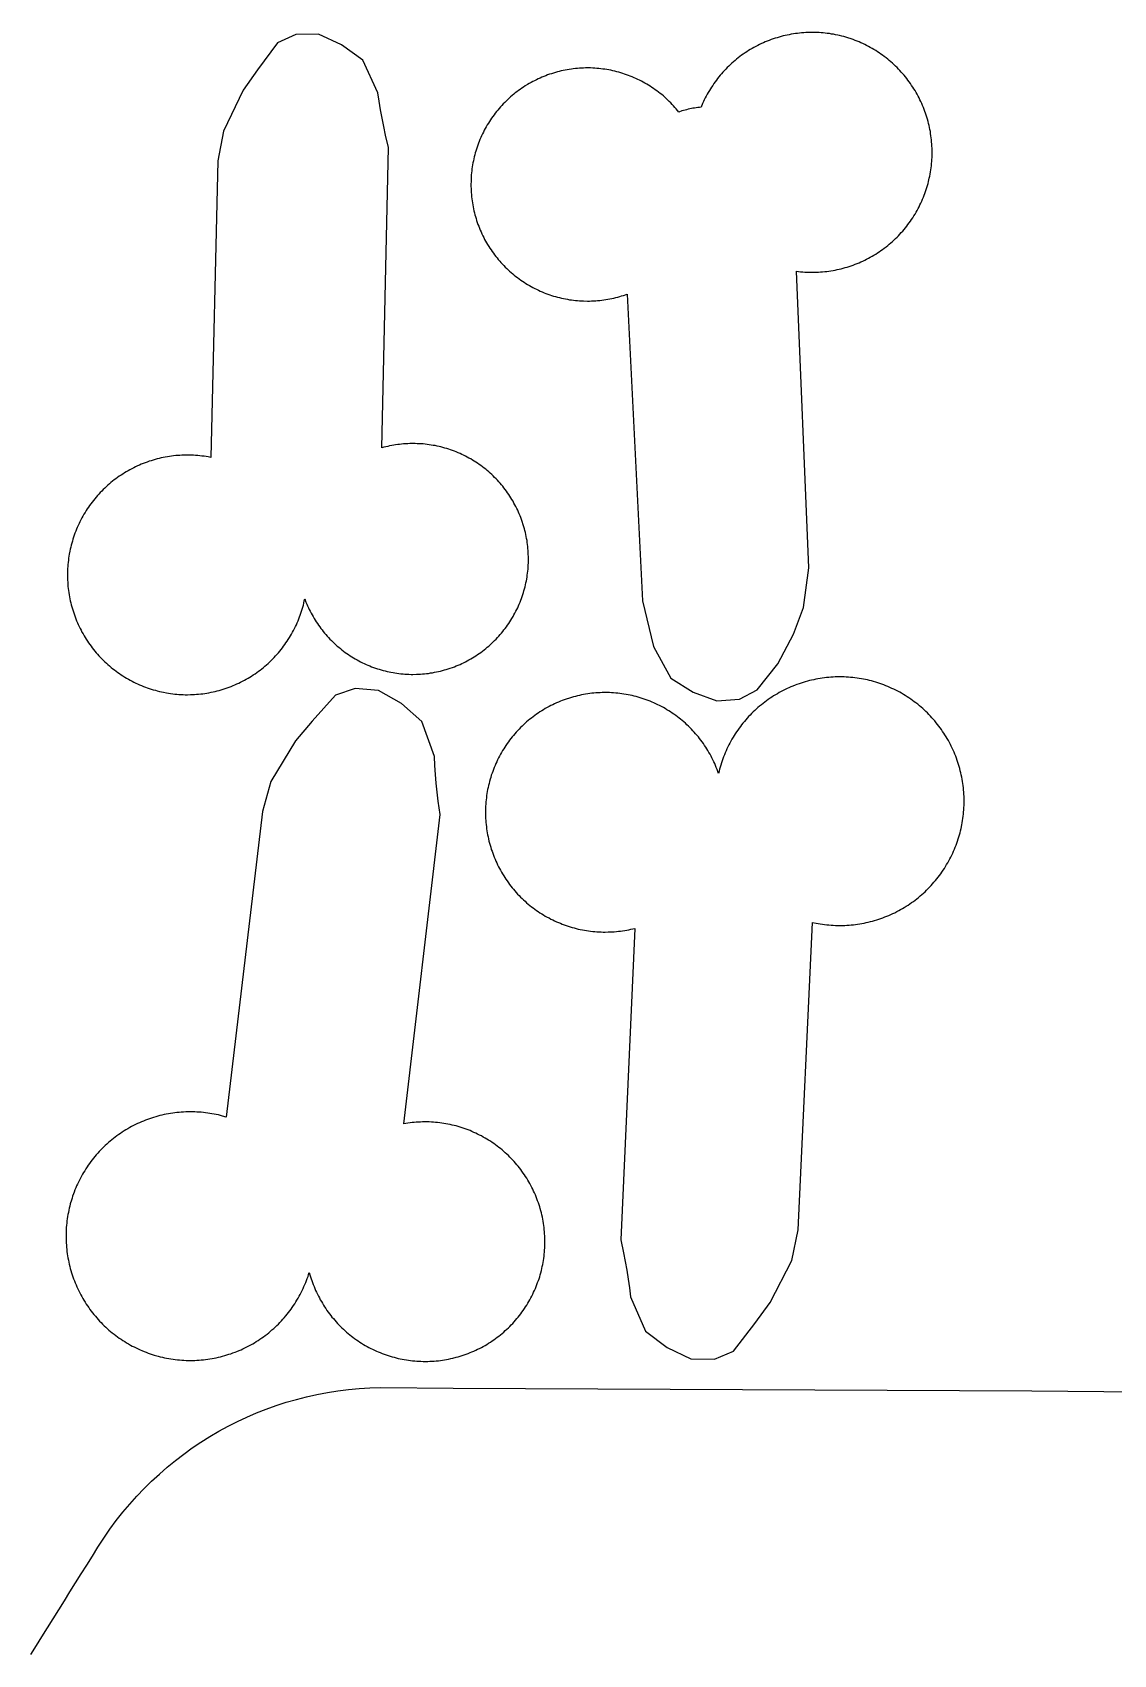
# Model space of a CAD drawing. Extents: x -246 to 246, y -104 to 199.
# Drawn here: x -17.17 to -5.59, y 160.92 to 178.31 of the extents above; entities that cross this region are included whole.
import ezdxf

# ---------------------------------------------------------------- set-up
doc = ezdxf.new("R2010")
doc.units = 0
doc.layers.add('Add_Red', color=1, linetype='Continuous')
doc.layers.add('Outline_Red', color=1, linetype='Continuous')

msp = doc.modelspace()

# ---------------------------------------------------------------- linework, layer by layer
at = {"layer": 'Add_Red'}
for points in [[(-15.479, 171.213), (-15.457, 171.213), (-15.435, 171.214), (-15.412, 171.216), (-15.39, 171.218), (-15.368, 171.22), (-15.345, 171.223), (-15.323, 171.226), (-15.301, 171.229), (-15.279, 171.233), (-15.257, 171.238), (-15.235, 171.242), (-15.213, 171.247), (-15.191, 171.253), (-15.17, 171.258), (-15.148, 171.265), (-15.127, 171.271), (-15.105, 171.278), (-15.084, 171.285), (-15.063, 171.293), (-15.042, 171.301), (-15.021, 171.309), (-15.001, 171.318), (-14.98, 171.327), (-14.96, 171.336), (-14.94, 171.346), (-14.92, 171.356), (-14.9, 171.367), (-14.88, 171.378), (-14.861, 171.389), (-14.842, 171.4), (-14.823, 171.412), (-14.804, 171.424), (-14.785, 171.437), (-14.767, 171.45), (-14.749, 171.463), (-14.731, 171.476), (-14.713, 171.49), (-14.696, 171.504), (-14.679, 171.519), (-14.662, 171.533), (-14.645, 171.548), (-14.628, 171.564), (-14.612, 171.579), (-14.596, 171.595), (-14.581, 171.611), (-14.566, 171.627), (-14.551, 171.644), (-14.536, 171.661), (-14.521, 171.678), (-14.507, 171.696), (-14.493, 171.713), (-14.48, 171.731), (-14.467, 171.749), (-14.454, 171.768), (-14.441, 171.786), (-14.429, 171.805), (-14.417, 171.824), (-14.406, 171.843), (-14.394, 171.862), (-14.383, 171.882), (-14.373, 171.902), (-14.363, 171.922), (-14.353, 171.942), (-14.343, 171.962), (-14.334, 171.983), (-14.325, 172.003), (-14.317, 172.024), (-14.309, 172.045), (-14.301, 172.066), (-14.294, 172.087), (-14.287, 172.108), (-14.28, 172.13), (-14.274, 172.151), (-14.268, 172.173), (-14.263, 172.195), (-14.258, 172.217), (-14.253, 172.239), (-14.24, 172.204), (-14.231, 172.184), (-14.223, 172.164), (-14.214, 172.144), (-14.205, 172.125), (-14.195, 172.106), (-14.185, 172.086), (-14.175, 172.067), (-14.164, 172.049), (-14.153, 172.03), (-14.142, 172.012), (-14.13, 171.993), (-14.118, 171.975), (-14.106, 171.958), (-14.093, 171.94), (-14.081, 171.923), (-14.067, 171.906), (-14.054, 171.889), (-14.04, 171.872), (-14.026, 171.856), (-14.012, 171.839), (-13.997, 171.824), (-13.983, 171.808), (-13.967, 171.793), (-13.952, 171.777), (-13.936, 171.763), (-13.92, 171.748), (-13.904, 171.734), (-13.888, 171.72), (-13.871, 171.706), (-13.854, 171.692), (-13.837, 171.679), (-13.82, 171.666), (-13.802, 171.654), (-13.784, 171.642), (-13.766, 171.63), (-13.748, 171.618), (-13.73, 171.607), (-13.711, 171.596), (-13.692, 171.585), (-13.673, 171.575), (-13.654, 171.565), (-13.635, 171.555), (-13.615, 171.546), (-13.596, 171.537), (-13.576, 171.529), (-13.556, 171.52), (-13.536, 171.512), (-13.516, 171.505), (-13.495, 171.498), (-13.475, 171.491), (-13.454, 171.484), (-13.434, 171.478), (-13.413, 171.472), (-13.392, 171.467), (-13.371, 171.462), (-13.35, 171.457), (-13.329, 171.453), (-13.307, 171.449), (-13.286, 171.445), (-13.265, 171.442), (-13.243, 171.439), (-13.222, 171.437), (-13.2, 171.435), (-13.179, 171.433), (-13.157, 171.432), (-13.136, 171.431), (-13.114, 171.43), (-13.093, 171.43), (-13.055, 171.431), (-13.034, 171.432), (-13.012, 171.433), (-12.991, 171.434), (-12.969, 171.436), (-12.948, 171.439), (-12.926, 171.441), (-12.905, 171.445), (-12.883, 171.448), (-12.862, 171.452), (-12.841, 171.456), (-12.82, 171.461), (-12.799, 171.466), (-12.778, 171.471), (-12.757, 171.477), (-12.736, 171.483), (-12.716, 171.489), (-12.695, 171.496), (-12.67, 171.505), (-12.649, 171.512), (-12.629, 171.52), (-12.609, 171.529), (-12.589, 171.537), (-12.57, 171.546), (-12.55, 171.555), (-12.531, 171.565), (-12.512, 171.575), (-12.493, 171.585), (-12.474, 171.596), (-12.456, 171.607), (-12.437, 171.618), (-12.419, 171.63), (-12.401, 171.642), (-12.383, 171.654), (-12.366, 171.666), (-12.348, 171.679), (-12.331, 171.692), (-12.314, 171.706), (-12.297, 171.72), (-12.281, 171.734), (-12.265, 171.748), (-12.249, 171.763), (-12.233, 171.777), (-12.218, 171.793), (-12.203, 171.808), (-12.188, 171.824), (-12.173, 171.839), (-12.159, 171.856), (-12.145, 171.872), (-12.131, 171.889), (-12.118, 171.906), (-12.105, 171.923), (-12.092, 171.94), (-12.079, 171.958), (-12.067, 171.975), (-12.055, 171.993), (-12.044, 172.012), (-12.032, 172.03), (-12.021, 172.049), (-12.011, 172.067), (-12, 172.086), (-11.99, 172.106), (-11.981, 172.125), (-11.971, 172.144), (-11.963, 172.164), (-11.954, 172.184), (-11.946, 172.204), (-11.938, 172.224), (-11.93, 172.244), (-11.923, 172.264), (-11.916, 172.285), (-11.91, 172.306), (-11.904, 172.326), (-11.898, 172.347), (-11.892, 172.368), (-11.887, 172.389), (-11.883, 172.41), (-11.878, 172.431), (-11.874, 172.452), (-11.871, 172.474), (-11.868, 172.495), (-11.865, 172.516), (-11.862, 172.538), (-11.86, 172.559), (-11.859, 172.581), (-11.857, 172.602), (-11.856, 172.624), (-11.856, 172.646), (-11.856, 172.667), (-11.856, 172.693), (-11.857, 172.715), (-11.858, 172.736), (-11.859, 172.758), (-11.861, 172.779), (-11.863, 172.801), (-11.865, 172.822), (-11.868, 172.844), (-11.871, 172.865), (-11.875, 172.886), (-11.879, 172.907), (-11.884, 172.929), (-11.888, 172.95), (-11.893, 172.971), (-11.899, 172.991), (-11.905, 173.012), (-11.911, 173.033), (-11.923, 173.07), (-11.93, 173.09), (-11.938, 173.111), (-11.946, 173.131), (-11.954, 173.151), (-11.963, 173.17), (-11.971, 173.19), (-11.981, 173.209), (-11.99, 173.229), (-12, 173.248), (-12.011, 173.267), (-12.021, 173.286), (-12.032, 173.304), (-12.044, 173.323), (-12.055, 173.341), (-12.067, 173.359), (-12.079, 173.377), (-12.092, 173.394), (-12.105, 173.412), (-12.118, 173.429), (-12.131, 173.446), (-12.145, 173.462), (-12.159, 173.479), (-12.173, 173.495), (-12.188, 173.511), (-12.203, 173.527), (-12.218, 173.542), (-12.233, 173.557), (-12.249, 173.572), (-12.265, 173.587), (-12.281, 173.601), (-12.297, 173.615), (-12.314, 173.629), (-12.331, 173.642), (-12.348, 173.655), (-12.366, 173.668), (-12.383, 173.681), (-12.401, 173.693), (-12.419, 173.705), (-12.437, 173.716), (-12.456, 173.728), (-12.474, 173.739), (-12.493, 173.749), (-12.512, 173.759), (-12.531, 173.769), (-12.55, 173.779), (-12.57, 173.788), (-12.589, 173.797), (-12.609, 173.806), (-12.629, 173.814), (-12.649, 173.822), (-12.67, 173.83), (-12.69, 173.837), (-12.71, 173.844), (-12.731, 173.85), (-12.752, 173.856), (-12.772, 173.862), (-12.793, 173.868), (-12.814, 173.873), (-12.835, 173.877), (-12.857, 173.882), (-12.878, 173.885), (-12.899, 173.889), (-12.92, 173.892), (-12.942, 173.895), (-12.963, 173.897), (-12.985, 173.9), (-13.006, 173.901), (-13.028, 173.903), (-13.049, 173.903), (-13.071, 173.904), (-13.093, 173.904), (-13.128, 173.904), (-13.15, 173.903), (-13.172, 173.902), (-13.193, 173.9), (-13.215, 173.898), (-13.236, 173.896), (-13.257, 173.893), (-13.279, 173.89), (-13.3, 173.887), (-13.321, 173.883), (-13.343, 173.879), (-13.364, 173.874), (-13.385, 173.869), (-13.406, 173.864), (-13.427, 173.858), (-13.354, 177.077), (-13.386, 177.212), (-13.406, 177.302), (-13.424, 177.392), (-13.441, 177.483), (-13.456, 177.574), (-13.469, 177.666), (-13.631, 178.015), (-13.859, 178.18), (-14.106, 178.292), (-14.349, 178.289), (-14.544, 178.202), (-14.759, 177.912), (-14.913, 177.692), (-15.125, 177.252), (-15.183, 176.934), (-15.259, 173.756), (-15.288, 173.761), (-15.31, 173.765), (-15.332, 173.768), (-15.355, 173.771), (-15.377, 173.774), (-15.399, 173.776), (-15.422, 173.778), (-15.444, 173.779), (-15.466, 173.78), (-15.489, 173.78), (-15.511, 173.781), (-15.547, 173.78), (-15.569, 173.779), (-15.592, 173.778), (-15.614, 173.777), (-15.636, 173.775), (-15.659, 173.772), (-15.681, 173.769), (-15.703, 173.766), (-15.725, 173.763), (-15.747, 173.759), (-15.769, 173.754), (-15.791, 173.75), (-15.813, 173.745), (-15.835, 173.739), (-15.857, 173.733), (-15.878, 173.727), (-15.899, 173.721), (-15.921, 173.714), (-15.942, 173.706), (-15.963, 173.699), (-15.984, 173.69), (-16.005, 173.682), (-16.025, 173.673), (-16.046, 173.664), (-16.066, 173.655), (-16.086, 173.645), (-16.106, 173.635), (-16.126, 173.624), (-16.146, 173.613), (-16.165, 173.602), (-16.184, 173.59), (-16.203, 173.578), (-16.222, 173.566), (-16.24, 173.554), (-16.259, 173.541), (-16.277, 173.527), (-16.295, 173.514), (-16.312, 173.5), (-16.33, 173.486), (-16.347, 173.472), (-16.364, 173.457), (-16.38, 173.442), (-16.397, 173.426), (-16.413, 173.411), (-16.429, 173.395), (-16.444, 173.379), (-16.46, 173.362), (-16.475, 173.346), (-16.489, 173.329), (-16.504, 173.312), (-16.518, 173.294), (-16.531, 173.276), (-16.545, 173.259), (-16.558, 173.24), (-16.571, 173.222), (-16.583, 173.203), (-16.596, 173.185), (-16.607, 173.166), (-16.619, 173.146), (-16.63, 173.127), (-16.641, 173.107), (-16.651, 173.087), (-16.662, 173.067), (-16.671, 173.047), (-16.681, 173.027), (-16.69, 173.006), (-16.699, 172.986), (-16.707, 172.965), (-16.715, 172.944), (-16.723, 172.923), (-16.73, 172.902), (-16.737, 172.88), (-16.743, 172.859), (-16.749, 172.837), (-16.755, 172.816), (-16.761, 172.794), (-16.766, 172.772), (-16.77, 172.75), (-16.776, 172.719), (-16.78, 172.697), (-16.783, 172.675), (-16.786, 172.653), (-16.788, 172.631), (-16.791, 172.608), (-16.792, 172.586), (-16.794, 172.564), (-16.795, 172.541), (-16.795, 172.519), (-16.795, 172.496), (-16.795, 172.463), (-16.794, 172.44), (-16.793, 172.418), (-16.791, 172.395), (-16.79, 172.373), (-16.787, 172.351), (-16.784, 172.329), (-16.781, 172.306), (-16.778, 172.284), (-16.774, 172.262), (-16.77, 172.24), (-16.765, 172.218), (-16.76, 172.196), (-16.755, 172.175), (-16.749, 172.153), (-16.743, 172.131), (-16.736, 172.11), (-16.729, 172.089), (-16.722, 172.068), (-16.714, 172.046), (-16.706, 172.026), (-16.698, 172.005), (-16.689, 171.984), (-16.68, 171.964), (-16.67, 171.943), (-16.66, 171.923), (-16.65, 171.903), (-16.64, 171.883), (-16.629, 171.864), (-16.618, 171.844), (-16.606, 171.825), (-16.594, 171.806), (-16.582, 171.787), (-16.569, 171.769), (-16.557, 171.75), (-16.543, 171.732), (-16.53, 171.714), (-16.516, 171.697), (-16.502, 171.679), (-16.488, 171.662), (-16.473, 171.645), (-16.458, 171.629), (-16.443, 171.612), (-16.427, 171.596), (-16.411, 171.58), (-16.395, 171.565), (-16.379, 171.549), (-16.362, 171.534), (-16.345, 171.52), (-16.328, 171.505), (-16.311, 171.491), (-16.293, 171.477), (-16.275, 171.464), (-16.257, 171.451), (-16.238, 171.438), (-16.22, 171.425), (-16.201, 171.413), (-16.182, 171.401), (-16.163, 171.39), (-16.143, 171.379), (-16.124, 171.368), (-16.104, 171.357), (-16.084, 171.347), (-16.064, 171.337), (-16.044, 171.328), (-16.023, 171.319), (-16.002, 171.31), (-15.982, 171.301), (-15.961, 171.293), (-15.94, 171.286), (-15.919, 171.278), (-15.897, 171.272), (-15.876, 171.265), (-15.854, 171.259), (-15.833, 171.253), (-15.811, 171.248), (-15.789, 171.243), (-15.767, 171.238), (-15.734, 171.232), (-15.712, 171.228), (-15.69, 171.225), (-15.668, 171.222), (-15.645, 171.219), (-15.623, 171.217), (-15.601, 171.215), (-15.578, 171.214), (-15.556, 171.213), (-15.534, 171.212), (-15.511, 171.212), (-15.479, 171.213)], [(-9.594, 171.164), (-9.405, 171.264), (-9.185, 171.544), (-9.017, 171.86), (-8.909, 172.148), (-8.851, 172.572), (-8.984, 175.752), (-8.962, 175.749), (-8.939, 175.747), (-8.917, 175.745), (-8.895, 175.743), (-8.872, 175.742), (-8.85, 175.741), (-8.815, 175.741), (-8.793, 175.741), (-8.771, 175.742), (-8.748, 175.743), (-8.726, 175.744), (-8.703, 175.746), (-8.681, 175.748), (-8.659, 175.75), (-8.637, 175.753), (-8.614, 175.757), (-8.592, 175.76), (-8.57, 175.764), (-8.548, 175.769), (-8.526, 175.774), (-8.504, 175.779), (-8.483, 175.785), (-8.461, 175.791), (-8.44, 175.797), (-8.418, 175.804), (-8.397, 175.811), (-8.376, 175.818), (-8.355, 175.826), (-8.334, 175.834), (-8.313, 175.843), (-8.293, 175.852), (-8.272, 175.861), (-8.252, 175.871), (-8.232, 175.881), (-8.212, 175.891), (-8.192, 175.902), (-8.173, 175.913), (-8.153, 175.924), (-8.134, 175.936), (-8.115, 175.948), (-8.097, 175.961), (-8.078, 175.973), (-8.06, 175.986), (-8.042, 176), (-8.024, 176.013), (-8.006, 176.027), (-7.989, 176.042), (-7.972, 176.056), (-7.955, 176.071), (-7.939, 176.086), (-7.922, 176.102), (-7.906, 176.117), (-7.891, 176.133), (-7.875, 176.15), (-7.86, 176.166), (-7.845, 176.183), (-7.831, 176.2), (-7.816, 176.217), (-7.802, 176.235), (-7.789, 176.253), (-7.775, 176.271), (-7.762, 176.289), (-7.75, 176.308), (-7.737, 176.326), (-7.725, 176.345), (-7.713, 176.364), (-7.702, 176.384), (-7.691, 176.403), (-7.68, 176.423), (-7.67, 176.443), (-7.66, 176.463), (-7.65, 176.483), (-7.641, 176.504), (-7.632, 176.524), (-7.623, 176.545), (-7.615, 176.566), (-7.607, 176.587), (-7.6, 176.608), (-7.593, 176.629), (-7.586, 176.651), (-7.58, 176.672), (-7.574, 176.694), (-7.568, 176.715), (-7.56, 176.75), (-7.555, 176.772), (-7.551, 176.794), (-7.547, 176.817), (-7.544, 176.839), (-7.541, 176.861), (-7.538, 176.883), (-7.536, 176.906), (-7.534, 176.928), (-7.532, 176.95), (-7.531, 176.973), (-7.53, 176.995), (-7.53, 177.026), (-7.53, 177.049), (-7.531, 177.071), (-7.532, 177.094), (-7.533, 177.116), (-7.535, 177.139), (-7.537, 177.161), (-7.539, 177.183), (-7.542, 177.205), (-7.546, 177.228), (-7.549, 177.25), (-7.553, 177.272), (-7.558, 177.294), (-7.563, 177.316), (-7.568, 177.337), (-7.574, 177.359), (-7.58, 177.381), (-7.586, 177.402), (-7.593, 177.424), (-7.6, 177.445), (-7.607, 177.466), (-7.615, 177.487), (-7.623, 177.508), (-7.632, 177.529), (-7.641, 177.549), (-7.65, 177.57), (-7.66, 177.59), (-7.67, 177.61), (-7.68, 177.63), (-7.691, 177.65), (-7.702, 177.669), (-7.713, 177.689), (-7.725, 177.708), (-7.737, 177.727), (-7.75, 177.745), (-7.762, 177.764), (-7.775, 177.782), (-7.789, 177.8), (-7.802, 177.818), (-7.816, 177.836), (-7.831, 177.853), (-7.845, 177.87), (-7.86, 177.887), (-7.875, 177.903), (-7.891, 177.92), (-7.906, 177.936), (-7.922, 177.951), (-7.939, 177.967), (-7.955, 177.982), (-7.972, 177.997), (-7.989, 178.011), (-8.006, 178.026), (-8.024, 178.04), (-8.042, 178.053), (-8.06, 178.067), (-8.078, 178.08), (-8.097, 178.092), (-8.115, 178.105), (-8.134, 178.117), (-8.153, 178.128), (-8.173, 178.14), (-8.192, 178.151), (-8.212, 178.162), (-8.232, 178.172), (-8.252, 178.182), (-8.272, 178.192), (-8.293, 178.201), (-8.313, 178.21), (-8.334, 178.218), (-8.355, 178.227), (-8.376, 178.235), (-8.397, 178.242), (-8.434, 178.254), (-8.456, 178.261), (-8.477, 178.267), (-8.499, 178.272), (-8.521, 178.278), (-8.542, 178.283), (-8.564, 178.287), (-8.586, 178.292), (-8.609, 178.295), (-8.631, 178.299), (-8.653, 178.302), (-8.675, 178.304), (-8.698, 178.307), (-8.72, 178.309), (-8.742, 178.31), (-8.765, 178.311), (-8.787, 178.312), (-8.815, 178.312), (-8.838, 178.312), (-8.86, 178.311), (-8.883, 178.31), (-8.905, 178.309), (-8.928, 178.307), (-8.95, 178.305), (-8.972, 178.302), (-8.994, 178.3), (-9.017, 178.296), (-9.039, 178.293), (-9.061, 178.288), (-9.083, 178.284), (-9.105, 178.279), (-9.126, 178.274), (-9.148, 178.268), (-9.17, 178.262), (-9.191, 178.256), (-9.213, 178.249), (-9.234, 178.242), (-9.255, 178.235), (-9.276, 178.227), (-9.297, 178.218), (-9.318, 178.21), (-9.338, 178.201), (-9.359, 178.192), (-9.379, 178.182), (-9.399, 178.172), (-9.419, 178.162), (-9.439, 178.151), (-9.458, 178.14), (-9.478, 178.128), (-9.497, 178.117), (-9.516, 178.105), (-9.534, 178.092), (-9.553, 178.08), (-9.571, 178.067), (-9.589, 178.053), (-9.607, 178.04), (-9.625, 178.026), (-9.642, 178.011), (-9.659, 177.997), (-9.676, 177.982), (-9.692, 177.967), (-9.709, 177.951), (-9.725, 177.936), (-9.74, 177.92), (-9.756, 177.903), (-9.771, 177.887), (-9.786, 177.87), (-9.8, 177.853), (-9.815, 177.836), (-9.829, 177.818), (-9.842, 177.8), (-9.856, 177.782), (-9.869, 177.764), (-9.881, 177.745), (-9.894, 177.727), (-9.906, 177.708), (-9.917, 177.689), (-9.929, 177.669), (-9.94, 177.65), (-9.951, 177.63), (-9.961, 177.61), (-9.971, 177.59), (-9.981, 177.57), (-9.99, 177.549), (-10.006, 177.511), (-10.024, 177.509), (-10.041, 177.507), (-10.059, 177.504), (-10.076, 177.502), (-10.093, 177.499), (-10.11, 177.495), (-10.127, 177.492), (-10.144, 177.488), (-10.161, 177.484), (-10.178, 177.479), (-10.195, 177.475), (-10.212, 177.47), (-10.244, 177.459), (-10.258, 177.476), (-10.272, 177.493), (-10.286, 177.509), (-10.301, 177.525), (-10.316, 177.541), (-10.331, 177.557), (-10.346, 177.572), (-10.362, 177.587), (-10.378, 177.602), (-10.394, 177.617), (-10.41, 177.631), (-10.427, 177.645), (-10.444, 177.659), (-10.461, 177.672), (-10.479, 177.686), (-10.496, 177.698), (-10.514, 177.711), (-10.532, 177.723), (-10.551, 177.735), (-10.569, 177.747), (-10.588, 177.758), (-10.607, 177.769), (-10.626, 177.779), (-10.645, 177.79), (-10.664, 177.8), (-10.684, 177.809), (-10.704, 177.818), (-10.724, 177.827), (-10.744, 177.836), (-10.764, 177.844), (-10.784, 177.852), (-10.805, 177.859), (-10.825, 177.866), (-10.846, 177.873), (-10.867, 177.879), (-10.888, 177.885), (-10.909, 177.891), (-10.93, 177.896), (-10.951, 177.901), (-10.973, 177.906), (-10.994, 177.91), (-11.016, 177.914), (-11.037, 177.917), (-11.059, 177.92), (-11.08, 177.923), (-11.102, 177.925), (-11.124, 177.927), (-11.145, 177.929), (-11.167, 177.93), (-11.189, 177.931), (-11.223, 177.931), (-11.244, 177.931), (-11.266, 177.93), (-11.288, 177.929), (-11.31, 177.928), (-11.331, 177.926), (-11.353, 177.924), (-11.375, 177.922), (-11.396, 177.919), (-11.418, 177.916), (-11.44, 177.912), (-11.461, 177.908), (-11.482, 177.904), (-11.504, 177.899), (-11.525, 177.894), (-11.546, 177.889), (-11.567, 177.883), (-11.588, 177.877), (-11.609, 177.87), (-11.629, 177.863), (-11.65, 177.856), (-11.67, 177.848), (-11.691, 177.84), (-11.711, 177.832), (-11.731, 177.823), (-11.751, 177.814), (-11.77, 177.805), (-11.79, 177.795), (-11.809, 177.785), (-11.828, 177.774), (-11.847, 177.764), (-11.866, 177.753), (-11.89, 177.738), (-11.908, 177.726), (-11.926, 177.714), (-11.944, 177.702), (-11.962, 177.689), (-11.979, 177.676), (-11.997, 177.663), (-12.014, 177.649), (-12.03, 177.635), (-12.047, 177.621), (-12.063, 177.606), (-12.079, 177.591), (-12.095, 177.576), (-12.11, 177.561), (-12.126, 177.545), (-12.14, 177.529), (-12.155, 177.513), (-12.169, 177.497), (-12.184, 177.48), (-12.197, 177.463), (-12.211, 177.446), (-12.224, 177.429), (-12.237, 177.411), (-12.25, 177.393), (-12.262, 177.375), (-12.274, 177.357), (-12.285, 177.339), (-12.297, 177.32), (-12.308, 177.301), (-12.318, 177.282), (-12.329, 177.263), (-12.339, 177.244), (-12.348, 177.224), (-12.358, 177.204), (-12.366, 177.184), (-12.375, 177.164), (-12.383, 177.144), (-12.391, 177.124), (-12.399, 177.103), (-12.406, 177.083), (-12.413, 177.062), (-12.419, 177.041), (-12.425, 177.02), (-12.431, 176.999), (-12.436, 176.978), (-12.441, 176.957), (-12.446, 176.936), (-12.45, 176.914), (-12.454, 176.893), (-12.458, 176.871), (-12.461, 176.85), (-12.463, 176.828), (-12.466, 176.806), (-12.468, 176.785), (-12.469, 176.763), (-12.471, 176.741), (-12.471, 176.719), (-12.472, 176.682), (-12.472, 176.66), (-12.471, 176.638), (-12.47, 176.616), (-12.469, 176.595), (-12.467, 176.573), (-12.465, 176.551), (-12.463, 176.529), (-12.46, 176.508), (-12.457, 176.486), (-12.453, 176.465), (-12.449, 176.443), (-12.445, 176.422), (-12.44, 176.401), (-12.435, 176.379), (-12.429, 176.358), (-12.424, 176.337), (-12.417, 176.316), (-12.411, 176.296), (-12.404, 176.275), (-12.397, 176.254), (-12.389, 176.234), (-12.381, 176.214), (-12.373, 176.193), (-12.364, 176.173), (-12.355, 176.154), (-12.345, 176.132), (-12.335, 176.113), (-12.325, 176.093), (-12.315, 176.074), (-12.304, 176.055), (-12.293, 176.037), (-12.281, 176.018), (-12.269, 176), (-12.257, 175.981), (-12.245, 175.963), (-12.232, 175.946), (-12.219, 175.928), (-12.206, 175.911), (-12.192, 175.894), (-12.179, 175.877), (-12.164, 175.861), (-12.15, 175.844), (-12.135, 175.828), (-12.12, 175.812), (-12.105, 175.797), (-12.089, 175.782), (-12.073, 175.767), (-12.057, 175.752), (-12.041, 175.737), (-12.024, 175.723), (-12.007, 175.709), (-11.99, 175.696), (-11.973, 175.683), (-11.956, 175.67), (-11.938, 175.657), (-11.92, 175.645), (-11.902, 175.633), (-11.883, 175.621), (-11.865, 175.61), (-11.846, 175.599), (-11.827, 175.588), (-11.808, 175.578), (-11.788, 175.568), (-11.769, 175.558), (-11.749, 175.548), (-11.729, 175.539), (-11.709, 175.531), (-11.689, 175.522), (-11.669, 175.515), (-11.648, 175.507), (-11.628, 175.5), (-11.607, 175.493), (-11.586, 175.486), (-11.565, 175.48), (-11.544, 175.474), (-11.523, 175.469), (-11.502, 175.464), (-11.481, 175.459), (-11.459, 175.455), (-11.438, 175.451), (-11.416, 175.447), (-11.395, 175.444), (-11.373, 175.441), (-11.351, 175.439), (-11.33, 175.437), (-11.308, 175.435), (-11.286, 175.434), (-11.264, 175.433), (-11.223, 175.432), (-11.201, 175.432), (-11.179, 175.433), (-11.157, 175.434), (-11.135, 175.435), (-11.114, 175.437), (-11.092, 175.439), (-11.07, 175.442), (-11.049, 175.444), (-11.027, 175.448), (-11.006, 175.451), (-10.984, 175.455), (-10.963, 175.459), (-10.941, 175.464), (-10.92, 175.469), (-10.899, 175.475), (-10.878, 175.481), (-10.857, 175.487), (-10.836, 175.493), (-10.797, 175.507), (-10.797, 175.507), (-10.634, 172.217), (-10.515, 171.728), (-10.33, 171.39), (-10.091, 171.24), (-9.837, 171.145), (-9.594, 171.164)], [(-9.659, 164.175), (-9.429, 164.47), (-9.264, 164.695), (-9.034, 165.146), (-8.966, 165.475), (-8.811, 168.77), (-8.774, 168.762), (-8.751, 168.758), (-8.728, 168.754), (-8.705, 168.751), (-8.682, 168.748), (-8.659, 168.745), (-8.636, 168.743), (-8.613, 168.741), (-8.589, 168.74), (-8.566, 168.739), (-8.543, 168.738), (-8.52, 168.738), (-8.49, 168.738), (-8.467, 168.739), (-8.443, 168.74), (-8.42, 168.741), (-8.397, 168.743), (-8.374, 168.746), (-8.351, 168.748), (-8.328, 168.752), (-8.305, 168.755), (-8.282, 168.759), (-8.259, 168.763), (-8.236, 168.768), (-8.214, 168.773), (-8.191, 168.779), (-8.168, 168.785), (-8.146, 168.791), (-8.124, 168.798), (-8.102, 168.805), (-8.08, 168.812), (-8.058, 168.82), (-8.036, 168.829), (-8.014, 168.837), (-7.993, 168.846), (-7.972, 168.856), (-7.951, 168.865), (-7.93, 168.875), (-7.909, 168.886), (-7.888, 168.897), (-7.868, 168.908), (-7.848, 168.92), (-7.828, 168.931), (-7.808, 168.944), (-7.788, 168.956), (-7.769, 168.969), (-7.75, 168.983), (-7.731, 168.996), (-7.712, 169.01), (-7.694, 169.024), (-7.676, 169.039), (-7.658, 169.054), (-7.64, 169.069), (-7.623, 169.084), (-7.606, 169.1), (-7.589, 169.116), (-7.573, 169.133), (-7.557, 169.149), (-7.541, 169.166), (-7.525, 169.184), (-7.51, 169.201), (-7.495, 169.219), (-7.48, 169.237), (-7.466, 169.255), (-7.451, 169.274), (-7.438, 169.292), (-7.424, 169.311), (-7.411, 169.331), (-7.398, 169.35), (-7.386, 169.37), (-7.374, 169.39), (-7.362, 169.41), (-7.351, 169.43), (-7.34, 169.451), (-7.329, 169.471), (-7.319, 169.492), (-7.309, 169.513), (-7.3, 169.534), (-7.29, 169.556), (-7.282, 169.577), (-7.273, 169.599), (-7.265, 169.621), (-7.257, 169.643), (-7.25, 169.665), (-7.243, 169.687), (-7.237, 169.709), (-7.231, 169.732), (-7.225, 169.754), (-7.22, 169.777), (-7.211, 169.816), (-7.207, 169.839), (-7.203, 169.862), (-7.2, 169.885), (-7.197, 169.908), (-7.194, 169.931), (-7.192, 169.954), (-7.19, 169.977), (-7.189, 170.001), (-7.188, 170.024), (-7.187, 170.047), (-7.187, 170.07), (-7.187, 170.098), (-7.188, 170.121), (-7.189, 170.145), (-7.191, 170.168), (-7.192, 170.191), (-7.195, 170.214), (-7.197, 170.237), (-7.201, 170.26), (-7.204, 170.283), (-7.208, 170.306), (-7.212, 170.329), (-7.217, 170.352), (-7.222, 170.374), (-7.228, 170.397), (-7.234, 170.42), (-7.24, 170.442), (-7.247, 170.464), (-7.254, 170.486), (-7.261, 170.508), (-7.269, 170.53), (-7.277, 170.552), (-7.286, 170.574), (-7.295, 170.595), (-7.304, 170.616), (-7.314, 170.638), (-7.324, 170.659), (-7.334, 170.679), (-7.345, 170.7), (-7.356, 170.72), (-7.368, 170.741), (-7.38, 170.761), (-7.392, 170.78), (-7.404, 170.8), (-7.417, 170.819), (-7.431, 170.838), (-7.444, 170.857), (-7.458, 170.876), (-7.472, 170.894), (-7.487, 170.912), (-7.502, 170.93), (-7.517, 170.948), (-7.532, 170.965), (-7.548, 170.982), (-7.564, 170.999), (-7.58, 171.016), (-7.597, 171.032), (-7.614, 171.048), (-7.631, 171.064), (-7.649, 171.079), (-7.666, 171.094), (-7.684, 171.109), (-7.703, 171.123), (-7.721, 171.137), (-7.74, 171.151), (-7.759, 171.165), (-7.778, 171.178), (-7.798, 171.19), (-7.817, 171.203), (-7.837, 171.215), (-7.857, 171.227), (-7.877, 171.238), (-7.898, 171.249), (-7.919, 171.26), (-7.939, 171.27), (-7.96, 171.28), (-7.982, 171.29), (-8.003, 171.299), (-8.025, 171.308), (-8.046, 171.316), (-8.068, 171.324), (-8.09, 171.332), (-8.112, 171.339), (-8.134, 171.346), (-8.157, 171.353), (-8.179, 171.359), (-8.202, 171.364), (-8.224, 171.37), (-8.265, 171.379), (-8.288, 171.383), (-8.311, 171.387), (-8.334, 171.39), (-8.357, 171.393), (-8.38, 171.396), (-8.404, 171.398), (-8.427, 171.4), (-8.45, 171.401), (-8.473, 171.402), (-8.496, 171.403), (-8.52, 171.403), (-8.545, 171.403), (-8.568, 171.402), (-8.592, 171.401), (-8.615, 171.4), (-8.638, 171.398), (-8.661, 171.395), (-8.684, 171.393), (-8.707, 171.39), (-8.73, 171.386), (-8.753, 171.382), (-8.776, 171.378), (-8.799, 171.373), (-8.822, 171.368), (-8.844, 171.363), (-8.867, 171.357), (-8.889, 171.351), (-8.912, 171.344), (-8.934, 171.337), (-8.956, 171.33), (-8.978, 171.322), (-8.999, 171.314), (-9.021, 171.305), (-9.043, 171.296), (-9.064, 171.287), (-9.085, 171.277), (-9.106, 171.267), (-9.127, 171.257), (-9.147, 171.246), (-9.168, 171.235), (-9.188, 171.223), (-9.208, 171.211), (-9.228, 171.199), (-9.247, 171.187), (-9.267, 171.174), (-9.286, 171.161), (-9.305, 171.147), (-9.324, 171.133), (-9.342, 171.119), (-9.36, 171.105), (-9.378, 171.09), (-9.396, 171.075), (-9.413, 171.059), (-9.43, 171.043), (-9.447, 171.027), (-9.464, 171.011), (-9.48, 170.994), (-9.496, 170.978), (-9.512, 170.96), (-9.527, 170.943), (-9.542, 170.925), (-9.557, 170.907), (-9.571, 170.889), (-9.585, 170.871), (-9.599, 170.852), (-9.613, 170.833), (-9.626, 170.814), (-9.639, 170.794), (-9.651, 170.775), (-9.663, 170.755), (-9.675, 170.735), (-9.686, 170.714), (-9.697, 170.694), (-9.708, 170.673), (-9.718, 170.652), (-9.728, 170.631), (-9.738, 170.61), (-9.747, 170.589), (-9.756, 170.567), (-9.765, 170.546), (-9.773, 170.524), (-9.78, 170.502), (-9.788, 170.48), (-9.795, 170.458), (-9.801, 170.435), (-9.808, 170.413), (-9.813, 170.391), (-9.819, 170.368), (-9.826, 170.39), (-9.834, 170.411), (-9.843, 170.432), (-9.851, 170.452), (-9.86, 170.473), (-9.869, 170.493), (-9.879, 170.514), (-9.889, 170.534), (-9.899, 170.554), (-9.91, 170.573), (-9.921, 170.593), (-9.932, 170.612), (-9.944, 170.631), (-9.956, 170.65), (-9.969, 170.669), (-9.981, 170.687), (-9.994, 170.705), (-10.008, 170.723), (-10.021, 170.741), (-10.035, 170.759), (-10.049, 170.776), (-10.064, 170.793), (-10.079, 170.81), (-10.094, 170.826), (-10.109, 170.843), (-10.125, 170.859), (-10.141, 170.874), (-10.157, 170.89), (-10.174, 170.905), (-10.191, 170.92), (-10.208, 170.934), (-10.225, 170.948), (-10.242, 170.962), (-10.26, 170.976), (-10.278, 170.989), (-10.296, 171.002), (-10.315, 171.015), (-10.334, 171.027), (-10.353, 171.04), (-10.372, 171.051), (-10.391, 171.063), (-10.41, 171.074), (-10.43, 171.084), (-10.45, 171.095), (-10.47, 171.105), (-10.49, 171.114), (-10.511, 171.124), (-10.531, 171.133), (-10.552, 171.141), (-10.573, 171.149), (-10.594, 171.157), (-10.615, 171.165), (-10.636, 171.172), (-10.657, 171.178), (-10.679, 171.185), (-10.701, 171.191), (-10.722, 171.196), (-10.744, 171.202), (-10.766, 171.207), (-10.788, 171.211), (-10.81, 171.215), (-10.832, 171.219), (-10.854, 171.222), (-10.876, 171.225), (-10.899, 171.228), (-10.921, 171.23), (-10.943, 171.231), (-10.966, 171.233), (-10.988, 171.234), (-11.01, 171.234), (-11.033, 171.235), (-11.064, 171.234), (-11.087, 171.233), (-11.109, 171.232), (-11.132, 171.231), (-11.154, 171.229), (-11.176, 171.227), (-11.198, 171.224), (-11.221, 171.221), (-11.243, 171.217), (-11.265, 171.213), (-11.287, 171.209), (-11.309, 171.205), (-11.331, 171.2), (-11.352, 171.194), (-11.374, 171.188), (-11.396, 171.182), (-11.417, 171.176), (-11.451, 171.165), (-11.472, 171.157), (-11.493, 171.149), (-11.514, 171.141), (-11.534, 171.133), (-11.555, 171.124), (-11.575, 171.114), (-11.595, 171.105), (-11.616, 171.095), (-11.635, 171.084), (-11.655, 171.074), (-11.675, 171.063), (-11.694, 171.051), (-11.713, 171.04), (-11.732, 171.027), (-11.751, 171.015), (-11.769, 171.002), (-11.787, 170.989), (-11.805, 170.976), (-11.823, 170.962), (-11.841, 170.948), (-11.858, 170.934), (-11.875, 170.92), (-11.892, 170.905), (-11.908, 170.89), (-11.924, 170.874), (-11.94, 170.859), (-11.956, 170.843), (-11.972, 170.826), (-11.987, 170.81), (-12.002, 170.793), (-12.016, 170.776), (-12.03, 170.759), (-12.044, 170.741), (-12.058, 170.723), (-12.071, 170.705), (-12.084, 170.687), (-12.097, 170.669), (-12.109, 170.65), (-12.121, 170.631), (-12.133, 170.612), (-12.144, 170.593), (-12.155, 170.573), (-12.166, 170.554), (-12.177, 170.534), (-12.187, 170.514), (-12.196, 170.493), (-12.205, 170.473), (-12.214, 170.452), (-12.223, 170.432), (-12.231, 170.411), (-12.239, 170.39), (-12.246, 170.369), (-12.254, 170.348), (-12.26, 170.326), (-12.267, 170.305), (-12.273, 170.283), (-12.278, 170.261), (-12.284, 170.24), (-12.288, 170.218), (-12.293, 170.196), (-12.297, 170.174), (-12.301, 170.152), (-12.304, 170.13), (-12.307, 170.107), (-12.309, 170.085), (-12.312, 170.063), (-12.313, 170.04), (-12.315, 170.018), (-12.316, 169.996), (-12.316, 169.973), (-12.316, 169.951), (-12.316, 169.909), (-12.315, 169.886), (-12.313, 169.864), (-12.312, 169.842), (-12.31, 169.819), (-12.307, 169.797), (-12.304, 169.775), (-12.301, 169.753), (-12.297, 169.731), (-12.293, 169.709), (-12.289, 169.687), (-12.284, 169.665), (-12.279, 169.643), (-12.273, 169.621), (-12.267, 169.6), (-12.26, 169.576), (-12.254, 169.554), (-12.246, 169.533), (-12.239, 169.512), (-12.231, 169.491), (-12.223, 169.47), (-12.214, 169.449), (-12.205, 169.429), (-12.196, 169.408), (-12.187, 169.388), (-12.177, 169.368), (-12.166, 169.348), (-12.155, 169.329), (-12.144, 169.309), (-12.133, 169.29), (-12.121, 169.271), (-12.109, 169.252), (-12.097, 169.233), (-12.084, 169.215), (-12.071, 169.196), (-12.058, 169.178), (-12.044, 169.161), (-12.03, 169.143), (-12.016, 169.126), (-12.002, 169.109), (-11.987, 169.092), (-11.972, 169.075), (-11.956, 169.059), (-11.94, 169.043), (-11.924, 169.028), (-11.908, 169.012), (-11.892, 168.997), (-11.875, 168.982), (-11.858, 168.968), (-11.841, 168.953), (-11.823, 168.939), (-11.805, 168.926), (-11.787, 168.912), (-11.769, 168.899), (-11.751, 168.887), (-11.732, 168.874), (-11.713, 168.862), (-11.694, 168.851), (-11.675, 168.839), (-11.655, 168.828), (-11.635, 168.818), (-11.616, 168.807), (-11.595, 168.797), (-11.575, 168.788), (-11.555, 168.778), (-11.534, 168.769), (-11.514, 168.761), (-11.493, 168.753), (-11.472, 168.745), (-11.451, 168.737), (-11.429, 168.73), (-11.408, 168.723), (-11.387, 168.717), (-11.365, 168.711), (-11.343, 168.705), (-11.322, 168.7), (-11.3, 168.695), (-11.278, 168.691), (-11.256, 168.687), (-11.234, 168.683), (-11.211, 168.68), (-11.189, 168.677), (-11.167, 168.674), (-11.145, 168.672), (-11.122, 168.67), (-11.1, 168.669), (-11.078, 168.668), (-11.055, 168.667), (-11.033, 168.667), (-11.003, 168.668), (-10.98, 168.668), (-10.958, 168.669), (-10.936, 168.671), (-10.913, 168.673), (-10.891, 168.675), (-10.869, 168.678), (-10.847, 168.681), (-10.824, 168.684), (-10.802, 168.688), (-10.78, 168.692), (-10.758, 168.697), (-10.737, 168.702), (-10.715, 168.707), (-10.867, 165.369), (-10.837, 165.229), (-10.818, 165.135), (-10.802, 165.041), (-10.787, 164.946), (-10.773, 164.852), (-10.762, 164.757), (-10.602, 164.39), (-10.369, 164.214), (-10.116, 164.092), (-9.863, 164.089), (-9.659, 164.175)], [(-12.933, 164.064), (-12.911, 164.065), (-12.888, 164.066), (-12.866, 164.068), (-12.844, 164.07), (-12.821, 164.072), (-12.799, 164.075), (-12.777, 164.078), (-12.755, 164.081), (-12.733, 164.085), (-12.711, 164.089), (-12.689, 164.094), (-12.667, 164.099), (-12.631, 164.108), (-12.609, 164.114), (-12.588, 164.12), (-12.566, 164.127), (-12.545, 164.134), (-12.524, 164.141), (-12.503, 164.149), (-12.482, 164.158), (-12.461, 164.166), (-12.441, 164.175), (-12.421, 164.184), (-12.4, 164.194), (-12.38, 164.204), (-12.36, 164.214), (-12.341, 164.225), (-12.321, 164.236), (-12.302, 164.247), (-12.283, 164.259), (-12.264, 164.271), (-12.245, 164.284), (-12.227, 164.296), (-12.209, 164.309), (-12.19, 164.323), (-12.173, 164.336), (-12.155, 164.35), (-12.138, 164.364), (-12.121, 164.379), (-12.104, 164.394), (-12.088, 164.409), (-12.071, 164.424), (-12.055, 164.44), (-12.04, 164.456), (-12.024, 164.472), (-12.009, 164.489), (-11.994, 164.506), (-11.98, 164.523), (-11.965, 164.54), (-11.951, 164.557), (-11.938, 164.575), (-11.925, 164.593), (-11.912, 164.611), (-11.899, 164.63), (-11.886, 164.649), (-11.874, 164.667), (-11.863, 164.687), (-11.851, 164.706), (-11.84, 164.725), (-11.83, 164.745), (-11.819, 164.765), (-11.809, 164.785), (-11.8, 164.805), (-11.79, 164.826), (-11.781, 164.846), (-11.773, 164.867), (-11.765, 164.888), (-11.757, 164.909), (-11.749, 164.93), (-11.742, 164.951), (-11.735, 164.972), (-11.729, 164.994), (-11.723, 165.015), (-11.717, 165.037), (-11.712, 165.059), (-11.707, 165.081), (-11.703, 165.103), (-11.699, 165.125), (-11.695, 165.147), (-11.692, 165.169), (-11.689, 165.191), (-11.686, 165.214), (-11.684, 165.236), (-11.682, 165.258), (-11.681, 165.281), (-11.68, 165.303), (-11.68, 165.325), (-11.679, 165.348), (-11.68, 165.388), (-11.681, 165.41), (-11.682, 165.433), (-11.684, 165.455), (-11.686, 165.477), (-11.688, 165.5), (-11.691, 165.522), (-11.694, 165.544), (-11.698, 165.566), (-11.702, 165.588), (-11.706, 165.61), (-11.712, 165.636), (-11.717, 165.658), (-11.723, 165.68), (-11.729, 165.702), (-11.735, 165.723), (-11.742, 165.744), (-11.749, 165.766), (-11.757, 165.787), (-11.765, 165.808), (-11.773, 165.829), (-11.781, 165.849), (-11.79, 165.87), (-11.8, 165.89), (-11.809, 165.91), (-11.819, 165.93), (-11.83, 165.95), (-11.84, 165.97), (-11.851, 165.99), (-11.863, 166.009), (-11.874, 166.028), (-11.886, 166.047), (-11.899, 166.066), (-11.912, 166.084), (-11.925, 166.102), (-11.938, 166.12), (-11.951, 166.138), (-11.965, 166.156), (-11.98, 166.173), (-11.994, 166.19), (-12.009, 166.207), (-12.024, 166.223), (-12.04, 166.239), (-12.055, 166.255), (-12.071, 166.271), (-12.088, 166.287), (-12.104, 166.302), (-12.121, 166.316), (-12.138, 166.331), (-12.155, 166.345), (-12.173, 166.359), (-12.19, 166.373), (-12.209, 166.386), (-12.227, 166.399), (-12.245, 166.412), (-12.264, 166.424), (-12.283, 166.436), (-12.302, 166.448), (-12.321, 166.459), (-12.341, 166.47), (-12.36, 166.481), (-12.38, 166.491), (-12.4, 166.501), (-12.421, 166.511), (-12.441, 166.52), (-12.461, 166.529), (-12.482, 166.538), (-12.503, 166.546), (-12.524, 166.554), (-12.545, 166.561), (-12.566, 166.569), (-12.588, 166.575), (-12.609, 166.582), (-12.631, 166.588), (-12.652, 166.593), (-12.674, 166.598), (-12.696, 166.603), (-12.718, 166.608), (-12.74, 166.612), (-12.762, 166.616), (-12.784, 166.619), (-12.807, 166.622), (-12.829, 166.624), (-12.851, 166.626), (-12.873, 166.628), (-12.896, 166.63), (-12.918, 166.631), (-12.941, 166.631), (-12.963, 166.631), (-12.991, 166.631), (-13.014, 166.63), (-13.036, 166.629), (-13.058, 166.628), (-13.081, 166.626), (-13.103, 166.624), (-13.125, 166.621), (-13.147, 166.618), (-13.17, 166.615), (-13.192, 166.611), (-12.803, 169.929), (-12.823, 170.071), (-12.835, 170.166), (-12.844, 170.262), (-12.853, 170.357), (-12.859, 170.453), (-12.864, 170.548), (-12.997, 170.925), (-13.217, 171.118), (-13.461, 171.257), (-13.713, 171.278), (-13.923, 171.207), (-14.173, 170.929), (-14.353, 170.716), (-14.615, 170.282), (-14.706, 169.959), (-15.095, 166.684), (-15.133, 166.694), (-15.156, 166.7), (-15.178, 166.706), (-15.201, 166.711), (-15.224, 166.715), (-15.247, 166.72), (-15.27, 166.723), (-15.293, 166.727), (-15.316, 166.73), (-15.339, 166.733), (-15.362, 166.735), (-15.385, 166.737), (-15.408, 166.738), (-15.432, 166.739), (-15.455, 166.74), (-15.478, 166.74), (-15.506, 166.74), (-15.529, 166.739), (-15.553, 166.738), (-15.576, 166.736), (-15.599, 166.734), (-15.622, 166.732), (-15.645, 166.729), (-15.668, 166.726), (-15.691, 166.723), (-15.714, 166.719), (-15.737, 166.715), (-15.76, 166.71), (-15.783, 166.705), (-15.805, 166.699), (-15.828, 166.693), (-15.85, 166.687), (-15.872, 166.68), (-15.895, 166.673), (-15.917, 166.666), (-15.938, 166.658), (-15.96, 166.65), (-15.982, 166.641), (-16.003, 166.632), (-16.025, 166.623), (-16.046, 166.613), (-16.067, 166.603), (-16.087, 166.593), (-16.108, 166.582), (-16.128, 166.571), (-16.149, 166.559), (-16.169, 166.547), (-16.188, 166.535), (-16.208, 166.522), (-16.227, 166.509), (-16.246, 166.496), (-16.265, 166.483), (-16.284, 166.469), (-16.302, 166.454), (-16.321, 166.44), (-16.338, 166.425), (-16.356, 166.41), (-16.373, 166.394), (-16.391, 166.379), (-16.407, 166.363), (-16.424, 166.346), (-16.44, 166.33), (-16.456, 166.313), (-16.472, 166.295), (-16.487, 166.278), (-16.502, 166.26), (-16.517, 166.242), (-16.531, 166.224), (-16.545, 166.206), (-16.559, 166.187), (-16.573, 166.168), (-16.586, 166.149), (-16.598, 166.129), (-16.611, 166.109), (-16.623, 166.09), (-16.635, 166.07), (-16.646, 166.049), (-16.657, 166.029), (-16.668, 166.008), (-16.678, 165.987), (-16.688, 165.966), (-16.698, 165.945), (-16.707, 165.924), (-16.716, 165.902), (-16.724, 165.88), (-16.732, 165.859), (-16.74, 165.837), (-16.747, 165.815), (-16.754, 165.792), (-16.765, 165.752), (-16.771, 165.73), (-16.777, 165.707), (-16.782, 165.684), (-16.786, 165.662), (-16.791, 165.639), (-16.794, 165.616), (-16.798, 165.593), (-16.801, 165.57), (-16.804, 165.547), (-16.806, 165.523), (-16.808, 165.5), (-16.809, 165.477), (-16.81, 165.454), (-16.811, 165.431), (-16.811, 165.407), (-16.811, 165.381), (-16.81, 165.358), (-16.809, 165.335), (-16.807, 165.312), (-16.806, 165.289), (-16.803, 165.265), (-16.801, 165.242), (-16.798, 165.219), (-16.794, 165.196), (-16.79, 165.173), (-16.786, 165.15), (-16.781, 165.128), (-16.776, 165.105), (-16.771, 165.082), (-16.765, 165.06), (-16.759, 165.037), (-16.752, 165.015), (-16.745, 164.993), (-16.737, 164.971), (-16.73, 164.949), (-16.721, 164.927), (-16.713, 164.906), (-16.704, 164.884), (-16.695, 164.863), (-16.685, 164.842), (-16.675, 164.821), (-16.664, 164.8), (-16.654, 164.779), (-16.643, 164.759), (-16.631, 164.739), (-16.619, 164.719), (-16.607, 164.699), (-16.594, 164.679), (-16.582, 164.66), (-16.568, 164.641), (-16.555, 164.622), (-16.541, 164.603), (-16.527, 164.585), (-16.512, 164.567), (-16.497, 164.549), (-16.482, 164.531), (-16.467, 164.514), (-16.451, 164.497), (-16.435, 164.48), (-16.419, 164.463), (-16.402, 164.447), (-16.385, 164.431), (-16.368, 164.415), (-16.351, 164.4), (-16.333, 164.385), (-16.315, 164.37), (-16.297, 164.356), (-16.278, 164.341), (-16.259, 164.328), (-16.24, 164.314), (-16.221, 164.301), (-16.202, 164.288), (-16.182, 164.276), (-16.162, 164.264), (-16.142, 164.252), (-16.122, 164.24), (-16.102, 164.229), (-16.081, 164.219), (-16.06, 164.208), (-16.039, 164.198), (-16.018, 164.189), (-15.997, 164.18), (-15.975, 164.171), (-15.953, 164.162), (-15.932, 164.154), (-15.91, 164.146), (-15.888, 164.139), (-15.865, 164.132), (-15.823, 164.12), (-15.801, 164.114), (-15.778, 164.109), (-15.755, 164.104), (-15.733, 164.099), (-15.71, 164.095), (-15.687, 164.091), (-15.664, 164.088), (-15.641, 164.085), (-15.618, 164.082), (-15.594, 164.08), (-15.571, 164.078), (-15.548, 164.076), (-15.525, 164.075), (-15.502, 164.075), (-15.478, 164.075), (-15.454, 164.075), (-15.431, 164.075), (-15.408, 164.076), (-15.385, 164.078), (-15.362, 164.08), (-15.338, 164.082), (-15.315, 164.085), (-15.292, 164.088), (-15.269, 164.091), (-15.246, 164.095), (-15.223, 164.099), (-15.201, 164.104), (-15.178, 164.109), (-15.155, 164.114), (-15.133, 164.12), (-15.11, 164.126), (-15.088, 164.133), (-15.066, 164.14), (-15.044, 164.147), (-15.022, 164.155), (-15, 164.163), (-14.979, 164.172), (-14.957, 164.181), (-14.936, 164.19), (-14.915, 164.2), (-14.894, 164.21), (-14.873, 164.22), (-14.852, 164.231), (-14.832, 164.242), (-14.811, 164.253), (-14.791, 164.265), (-14.772, 164.277), (-14.752, 164.29), (-14.733, 164.303), (-14.713, 164.316), (-14.695, 164.329), (-14.676, 164.343), (-14.657, 164.357), (-14.639, 164.372), (-14.621, 164.387), (-14.604, 164.402), (-14.586, 164.417), (-14.569, 164.433), (-14.552, 164.449), (-14.536, 164.465), (-14.519, 164.482), (-14.503, 164.499), (-14.488, 164.516), (-14.472, 164.533), (-14.457, 164.551), (-14.442, 164.569), (-14.428, 164.587), (-14.414, 164.606), (-14.4, 164.624), (-14.386, 164.643), (-14.373, 164.662), (-14.36, 164.682), (-14.348, 164.702), (-14.336, 164.721), (-14.324, 164.741), (-14.312, 164.762), (-14.301, 164.782), (-14.291, 164.803), (-14.28, 164.824), (-14.27, 164.845), (-14.261, 164.866), (-14.251, 164.887), (-14.242, 164.909), (-14.234, 164.93), (-14.226, 164.952), (-14.218, 164.974), (-14.211, 164.996), (-14.204, 165.018), (-14.197, 164.994), (-14.191, 164.972), (-14.184, 164.951), (-14.177, 164.93), (-14.169, 164.909), (-14.161, 164.888), (-14.153, 164.867), (-14.145, 164.846), (-14.136, 164.826), (-14.126, 164.805), (-14.117, 164.785), (-14.107, 164.765), (-14.096, 164.745), (-14.086, 164.725), (-14.075, 164.706), (-14.063, 164.687), (-14.052, 164.667), (-14.04, 164.649), (-14.027, 164.63), (-14.015, 164.611), (-14.002, 164.593), (-13.988, 164.575), (-13.975, 164.557), (-13.961, 164.54), (-13.946, 164.523), (-13.932, 164.506), (-13.917, 164.489), (-13.902, 164.472), (-13.886, 164.456), (-13.871, 164.44), (-13.855, 164.424), (-13.838, 164.409), (-13.822, 164.394), (-13.805, 164.379), (-13.788, 164.364), (-13.771, 164.35), (-13.753, 164.336), (-13.736, 164.323), (-13.718, 164.309), (-13.699, 164.296), (-13.681, 164.284), (-13.662, 164.271), (-13.643, 164.259), (-13.624, 164.247), (-13.605, 164.236), (-13.585, 164.225), (-13.566, 164.214), (-13.546, 164.204), (-13.526, 164.194), (-13.506, 164.184), (-13.485, 164.175), (-13.465, 164.166), (-13.444, 164.158), (-13.423, 164.149), (-13.402, 164.141), (-13.381, 164.134), (-13.36, 164.127), (-13.338, 164.12), (-13.317, 164.114), (-13.295, 164.108), (-13.274, 164.102), (-13.252, 164.097), (-13.23, 164.092), (-13.208, 164.088), (-13.186, 164.084), (-13.164, 164.08), (-13.142, 164.077), (-13.119, 164.074), (-13.097, 164.071), (-13.075, 164.069), (-13.053, 164.067), (-13.03, 164.066), (-13.008, 164.065), (-12.985, 164.064), (-12.963, 164.064), (-12.933, 164.064)]]:
    msp.add_lwpolyline(points, dxfattribs=at)
at = {"layer": 'Outline_Red'}
msp.add_lwpolyline([(-17.189, 160.921), (-17.129, 161.017), (-17.069, 161.113), (-17.009, 161.209), (-16.949, 161.305), (-16.889, 161.401), (-16.829, 161.497), (-16.769, 161.593), (-16.709, 161.689), (-16.649, 161.785), (-16.589, 161.881), (-16.529, 161.977), (-16.469, 162.073), (-16.406, 162.17), (-16.341, 162.265), (-16.273, 162.357), (-16.202, 162.447), (-16.129, 162.534), (-16.053, 162.619), (-15.975, 162.701), (-15.894, 162.78), (-15.811, 162.857), (-15.726, 162.931), (-15.639, 163.002), (-15.55, 163.07), (-15.459, 163.136), (-15.366, 163.199), (-15.271, 163.259), (-15.174, 163.316), (-15.075, 163.37), (-14.975, 163.421), (-14.873, 163.468), (-14.77, 163.512), (-14.665, 163.553), (-14.559, 163.591), (-14.452, 163.626), (-14.343, 163.657), (-14.233, 163.685), (-14.122, 163.71), (-14.01, 163.731), (-13.897, 163.749), (-13.783, 163.763), (-13.669, 163.773), (-13.554, 163.78), (-13.438, 163.783), (-12.663, 163.779), (-11.888, 163.775), (-11.113, 163.771), (-10.338, 163.767), (-9.563, 163.763), (-8.788, 163.759), (-8.013, 163.755), (-7.238, 163.751), (-6.463, 163.747), (-5.688, 163.743), (-4.913, 163.739)], dxfattribs=at)

doc.saveas('drawing.dxf')
